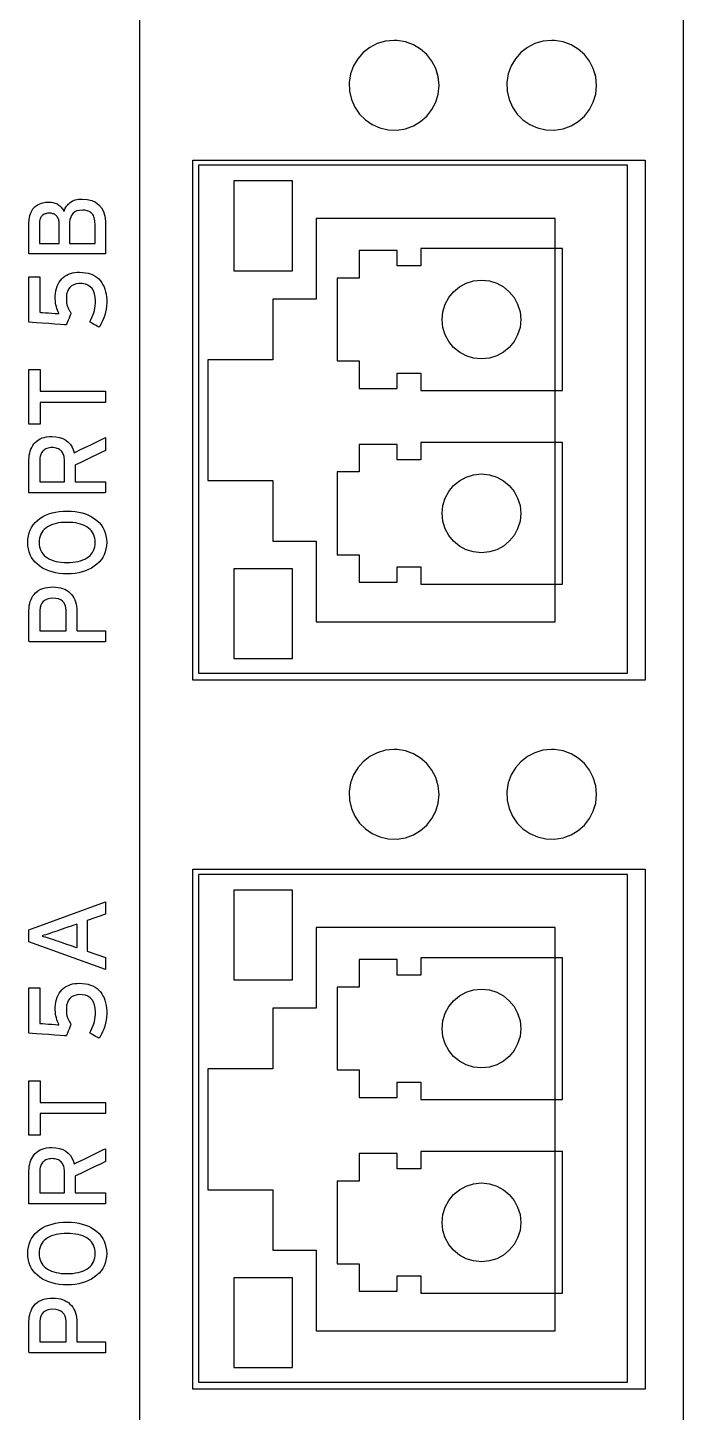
# Model space of a CAD drawing. Extents: x 1 to 47.7, y 0.2 to 35.
# Drawn here: x 33.382 to 34.215, y 15.074 to 16.831 of the extents above; entities that cross this region are included whole.
import ezdxf

# ---------------------------------------------------------------- set-up
doc = ezdxf.new("R2010")
doc.units = 0
doc.header["$MEASUREMENT"] = 0
for name, color, linetype in [('2_1__NONE__X', 7, 'CONTINUOUS'), ('2_2__PORTS_5A___5B_WPTP__2', 7, 'CONTINUOUS'), ('2_3__PORTS_5A___5B_WPTP__2', 7, 'CONTINUOUS'), ('2_4__PORTS_5A___5B_WPTP__1', 7, 'CONTINUOUS'), ('2_5__PORTS_5C___5D__2__10-', 7, 'CONTINUOUS'), ('2_6__PORTS_5C___5D__2__100', 7, 'CONTINUOUS'), ('2_7__PORTS_5C___5D__1__10-', 7, 'CONTINUOUS'), ('7_0_____DWG', 7, 'CONTINUOUS')]:
    doc.layers.add(name, color=color, linetype=linetype)

msp = doc.modelspace()

# ---------------------------------------------------------------- linework, layer by layer
at = {"layer": '2_1__NONE__X'}
for points in [[(33.5246, 15.0507), (33.5246, 15.0894), (33.5246, 15.1318), (33.5246, 15.1778), (33.5246, 15.2273), (33.5246, 15.28), (33.5246, 15.3359), (33.5246, 15.3947), (33.5246, 15.4563), (33.5246, 15.5872), (33.5246, 15.7272), (33.5246, 15.8752), (33.5246, 16.0296), (33.5246, 16.1894), (33.5246, 16.353), (33.5246, 16.6869), (33.5246, 17.0208)], [(34.2146, 17.0208), (34.2146, 16.6869), (34.2146, 16.353), (34.2146, 16.1894), (34.2146, 16.0296), (34.2146, 15.8752), (34.2146, 15.7272), (34.2146, 15.5872), (34.2146, 15.4563), (34.2146, 15.3947), (34.2146, 15.3359), (34.2146, 15.28), (34.2146, 15.2273), (34.2146, 15.1778), (34.2146, 15.1318), (34.2146, 15.0894), (34.2146, 15.0507)]]:
    msp.add_lwpolyline(points, dxfattribs=at)
at = {"layer": '2_2__PORTS_5A___5B_WPTP__2'}
for points in [[(33.5921, 16.6634), (34.1662, 16.6634), (34.1662, 16.0033), (33.5921, 16.0033), (33.5921, 16.6634)], [(33.6441, 16.5229), (33.7184, 16.5229), (33.7184, 16.6369), (33.6441, 16.6369), (33.6441, 16.5229)], [(33.7487, 16.4868), (33.6936, 16.4868), (33.6936, 16.41), (33.6109, 16.41), (33.6109, 16.2565), (33.6936, 16.2565), (33.6936, 16.1797), (33.7487, 16.1797), (33.7487, 16.0774), (34.0518, 16.0774), (34.0518, 16.5892), (33.7487, 16.5892), (33.7487, 16.4868)], [(33.6441, 16.0306), (33.7184, 16.0306), (33.7184, 16.1446), (33.6441, 16.1446), (33.6441, 16.0306)], [(33.5921, 15.7634), (34.1662, 15.7634), (34.1662, 15.1033), (33.5921, 15.1033), (33.5921, 15.7634)], [(33.6441, 15.6229), (33.7184, 15.6229), (33.7184, 15.7368), (33.6441, 15.7368), (33.6441, 15.6229)], [(33.7487, 15.5868), (33.6936, 15.5868), (33.6936, 15.51), (33.6109, 15.51), (33.6109, 15.3565), (33.6936, 15.3565), (33.6936, 15.2797), (33.7487, 15.2797), (33.7487, 15.1774), (34.0518, 15.1774), (34.0518, 15.6892), (33.7487, 15.6892), (33.7487, 15.5868)], [(33.6441, 15.1306), (33.7184, 15.1306), (33.7184, 15.2446), (33.6441, 15.2446), (33.6441, 15.1306)]]:
    msp.add_lwpolyline(points, dxfattribs=at)
for points in [[(33.8475, 15.9153), (33.8364, 15.9143), (33.8261, 15.9112), (33.8167, 15.9063), (33.8084, 15.8998), (33.8014, 15.892), (33.796, 15.8829), (33.7923, 15.8729), (33.7906, 15.8621), (33.7909, 15.8509), (33.7933, 15.8403), (33.7976, 15.8306), (33.8036, 15.8219), (33.811, 15.8145), (33.8197, 15.8085), (33.8294, 15.8042), (33.84, 15.8018), (33.8512, 15.8014), (33.862, 15.8032), (33.8721, 15.8069), (33.8811, 15.8123), (33.889, 15.8193), (33.8954, 15.8275), (33.9003, 15.8369), (33.9034, 15.8473), (33.9045, 15.8583), (33.9034, 15.8693), (33.9003, 15.8797), (33.8954, 15.8891), (33.889, 15.8974), (33.8811, 15.9043), (33.8721, 15.9097), (33.862, 15.9134), (33.8512, 15.9152), (33.8475, 15.9153), (33.8475, 15.9153), (33.8475, 15.9153), (33.8475, 15.9153), (33.8475, 15.9153), (33.8475, 15.9153), (33.8475, 15.9153), (33.8475, 15.9153), (33.8475, 15.9153), (33.8475, 15.9153), (33.8475, 15.9153), (33.8475, 15.9153), (33.8475, 15.9153), (33.8475, 15.9153), (33.8475, 15.9153), (33.8475, 15.9153)], [(34.0474, 15.9153), (34.0364, 15.9143), (34.0261, 15.9112), (34.0167, 15.9063), (34.0084, 15.8998), (34.0015, 15.892), (33.996, 15.8829), (33.9923, 15.8729), (33.9906, 15.8621), (33.9909, 15.8509), (33.9934, 15.8403), (33.9977, 15.8306), (34.0036, 15.8219), (34.011, 15.8145), (34.0197, 15.8085), (34.0294, 15.8042), (34.04, 15.8018), (34.0512, 15.8014), (34.062, 15.8032), (34.0721, 15.8069), (34.0811, 15.8123), (34.089, 15.8193), (34.0954, 15.8275), (34.1003, 15.8369), (34.1034, 15.8473), (34.1044, 15.8583), (34.1034, 15.8693), (34.1003, 15.8797), (34.0954, 15.8891), (34.089, 15.8974), (34.0811, 15.9043), (34.0721, 15.9097), (34.062, 15.9134), (34.0512, 15.9152), (34.0474, 15.9153), (34.0474, 15.9153), (34.0474, 15.9153), (34.0474, 15.9153), (34.0474, 15.9153), (34.0474, 15.9153), (34.0474, 15.9153), (34.0474, 15.9153), (34.0474, 15.9153), (34.0474, 15.9153), (34.0474, 15.9153), (34.0474, 15.9153), (34.0474, 15.9153), (34.0474, 15.9153), (34.0474, 15.9153), (34.0474, 15.9153)]]:
    msp.add_lwpolyline(points, close=True, dxfattribs=at)
at = {"layer": '2_3__PORTS_5A___5B_WPTP__2'}
for points in [[(33.5991, 16.6568), (33.5991, 16.012), (34.1438, 16.012), (34.1438, 16.6568), (33.5991, 16.6568)], [(33.8813, 16.529), (33.8513, 16.529), (33.8513, 16.5485), (33.8033, 16.5485), (33.8033, 16.5135), (33.7752, 16.5135), (33.7752, 16.4085), (33.8033, 16.4085), (33.8033, 16.3735), (33.8513, 16.3735), (33.8513, 16.393), (33.8813, 16.393), (33.8813, 16.3709), (34.0613, 16.3709), (34.0613, 16.551), (33.8813, 16.551), (33.8813, 16.529)], [(33.8813, 16.283), (33.8513, 16.283), (33.8513, 16.3025), (33.8033, 16.3025), (33.8033, 16.2675), (33.7752, 16.2675), (33.7752, 16.1625), (33.8033, 16.1625), (33.8033, 16.1275), (33.8513, 16.1275), (33.8513, 16.147), (33.8813, 16.147), (33.8813, 16.125), (34.0613, 16.125), (34.0613, 16.305), (33.8813, 16.305), (33.8813, 16.283)], [(33.5991, 15.7568), (33.5991, 15.112), (34.1438, 15.112), (34.1438, 15.7568), (33.5991, 15.7568)], [(33.8813, 15.629), (33.8513, 15.629), (33.8513, 15.6485), (33.8033, 15.6485), (33.8033, 15.6135), (33.7752, 15.6135), (33.7752, 15.5085), (33.8033, 15.5085), (33.8033, 15.4735), (33.8513, 15.4735), (33.8513, 15.493), (33.8813, 15.493), (33.8813, 15.471), (34.0613, 15.471), (34.0613, 15.651), (33.8813, 15.651), (33.8813, 15.629)], [(33.8813, 15.383), (33.8513, 15.383), (33.8513, 15.4025), (33.8033, 15.4025), (33.8033, 15.3675), (33.7752, 15.3675), (33.7752, 15.2625), (33.8033, 15.2625), (33.8033, 15.2275), (33.8513, 15.2275), (33.8513, 15.247), (33.8813, 15.247), (33.8813, 15.225), (34.0613, 15.225), (34.0613, 15.405), (33.8813, 15.405), (33.8813, 15.383)]]:
    msp.add_lwpolyline(points, dxfattribs=at)
for points in [[(34.0083, 16.461), (34.0073, 16.4509), (34.0043, 16.4415), (33.9997, 16.433), (33.9936, 16.4256), (33.9862, 16.4195), (33.9777, 16.4149), (33.9684, 16.412), (33.9583, 16.411), (33.9482, 16.412), (33.9388, 16.4149), (33.9303, 16.4195), (33.9229, 16.4256), (33.9168, 16.433), (33.9122, 16.4415), (33.9093, 16.4509), (33.9083, 16.461), (33.9093, 16.471), (33.9122, 16.4804), (33.9168, 16.4889), (33.9229, 16.4963), (33.9303, 16.5024), (33.9388, 16.507), (33.9482, 16.51), (33.9583, 16.511), (33.9684, 16.51), (33.9777, 16.507), (33.9862, 16.5024), (33.9936, 16.4963), (33.9997, 16.4889), (34.0043, 16.4804), (34.0073, 16.471)], [(34.0083, 16.215), (34.0073, 16.2049), (34.0043, 16.1955), (33.9997, 16.187), (33.9936, 16.1796), (33.9862, 16.1735), (33.9777, 16.1689), (33.9684, 16.166), (33.9583, 16.165), (33.9482, 16.166), (33.9388, 16.1689), (33.9303, 16.1735), (33.9229, 16.1796), (33.9168, 16.187), (33.9122, 16.1955), (33.9093, 16.2049), (33.9083, 16.215), (33.9093, 16.225), (33.9122, 16.2344), (33.9168, 16.2429), (33.9229, 16.2503), (33.9303, 16.2564), (33.9388, 16.261), (33.9482, 16.2639), (33.9583, 16.265), (33.9684, 16.2639), (33.9777, 16.261), (33.9862, 16.2564), (33.9936, 16.2503), (33.9997, 16.2429), (34.0043, 16.2344), (34.0073, 16.225)], [(33.8475, 15.9153), (33.8364, 15.9142), (33.8261, 15.9112), (33.8167, 15.9063), (33.8084, 15.8998), (33.8014, 15.892), (33.796, 15.8829), (33.7923, 15.8729), (33.7906, 15.862), (33.7909, 15.8509), (33.7933, 15.8403), (33.7976, 15.8305), (33.8036, 15.8219), (33.811, 15.8144), (33.8197, 15.8085), (33.8294, 15.8042), (33.84, 15.8018), (33.8512, 15.8014), (33.862, 15.8032), (33.8721, 15.8069), (33.8811, 15.8123), (33.889, 15.8192), (33.8955, 15.8275), (33.9003, 15.8369), (33.9034, 15.8472), (33.9045, 15.8583), (33.9034, 15.8693), (33.9003, 15.8797), (33.8955, 15.8891), (33.889, 15.8973), (33.8811, 15.9043), (33.8721, 15.9097), (33.862, 15.9134), (33.8512, 15.9152), (33.8475, 15.9153), (33.8475, 15.9153), (33.8475, 15.9153), (33.8475, 15.9153), (33.8475, 15.9153), (33.8475, 15.9153), (33.8475, 15.9153), (33.8475, 15.9153), (33.8475, 15.9153), (33.8475, 15.9153), (33.8475, 15.9153), (33.8475, 15.9153), (33.8475, 15.9153), (33.8475, 15.9153), (33.8475, 15.9153), (33.8475, 15.9153)], [(34.0475, 15.9153), (34.0364, 15.9142), (34.0261, 15.9112), (34.0167, 15.9063), (34.0084, 15.8998), (34.0015, 15.892), (33.996, 15.8829), (33.9923, 15.8729), (33.9906, 15.862), (33.9909, 15.8509), (33.9934, 15.8403), (33.9977, 15.8305), (34.0036, 15.8219), (34.011, 15.8144), (34.0197, 15.8085), (34.0294, 15.8042), (34.04, 15.8018), (34.0512, 15.8014), (34.062, 15.8032), (34.0721, 15.8069), (34.0811, 15.8123), (34.089, 15.8192), (34.0954, 15.8275), (34.1003, 15.8369), (34.1034, 15.8472), (34.1044, 15.8583), (34.1034, 15.8693), (34.1003, 15.8797), (34.0954, 15.8891), (34.089, 15.8973), (34.0811, 15.9043), (34.0721, 15.9097), (34.062, 15.9134), (34.0512, 15.9152), (34.0475, 15.9153), (34.0475, 15.9153), (34.0475, 15.9153), (34.0475, 15.9153), (34.0475, 15.9153), (34.0475, 15.9153), (34.0475, 15.9153), (34.0475, 15.9153), (34.0475, 15.9153), (34.0475, 15.9153), (34.0475, 15.9153), (34.0475, 15.9153), (34.0475, 15.9153), (34.0475, 15.9153), (34.0475, 15.9153), (34.0475, 15.9153)], [(34.0083, 15.561), (34.0073, 15.5509), (34.0043, 15.5415), (33.9997, 15.533), (33.9936, 15.5256), (33.9862, 15.5195), (33.9777, 15.5149), (33.9684, 15.512), (33.9583, 15.511), (33.9482, 15.512), (33.9388, 15.5149), (33.9303, 15.5195), (33.9229, 15.5256), (33.9168, 15.533), (33.9122, 15.5415), (33.9093, 15.5509), (33.9083, 15.561), (33.9093, 15.571), (33.9122, 15.5804), (33.9168, 15.5889), (33.9229, 15.5963), (33.9303, 15.6024), (33.9388, 15.6071), (33.9482, 15.61), (33.9583, 15.611), (33.9684, 15.61), (33.9777, 15.6071), (33.9862, 15.6024), (33.9936, 15.5963), (33.9997, 15.5889), (34.0043, 15.5804), (34.0073, 15.571)], [(34.0083, 15.315), (34.0073, 15.3049), (34.0043, 15.2955), (33.9997, 15.287), (33.9936, 15.2796), (33.9862, 15.2735), (33.9777, 15.2689), (33.9684, 15.266), (33.9583, 15.265), (33.9482, 15.266), (33.9388, 15.2689), (33.9303, 15.2735), (33.9229, 15.2796), (33.9168, 15.287), (33.9122, 15.2955), (33.9093, 15.3049), (33.9083, 15.315), (33.9093, 15.3251), (33.9122, 15.3344), (33.9168, 15.3429), (33.9229, 15.3503), (33.9303, 15.3564), (33.9388, 15.3611), (33.9482, 15.364), (33.9583, 15.365), (33.9684, 15.364), (33.9777, 15.3611), (33.9862, 15.3564), (33.9936, 15.3503), (33.9997, 15.3429), (34.0043, 15.3344), (34.0073, 15.3251)]]:
    msp.add_lwpolyline(points, close=True, dxfattribs=at)
at = {"layer": '2_4__PORTS_5A___5B_WPTP__1'}
for points in [[(33.5921, 16.6634), (34.1662, 16.6634), (34.1662, 16.0033), (33.5921, 16.0033), (33.5921, 16.6634)], [(33.6441, 16.5229), (33.7184, 16.5229), (33.7184, 16.6369), (33.6441, 16.6369), (33.6441, 16.5229)], [(33.7487, 16.4868), (33.6936, 16.4868), (33.6936, 16.41), (33.6109, 16.41), (33.6109, 16.2565), (33.6936, 16.2565), (33.6936, 16.1797), (33.7487, 16.1797), (33.7487, 16.0774), (34.0518, 16.0774), (34.0518, 16.5892), (33.7487, 16.5892), (33.7487, 16.4868)], [(33.6441, 16.0306), (33.7184, 16.0306), (33.7184, 16.1446), (33.6441, 16.1446), (33.6441, 16.0306)], [(33.5991, 15.7568), (33.5991, 15.112), (34.1438, 15.112), (34.1438, 15.7568), (33.5991, 15.7568)], [(33.8813, 15.629), (33.8513, 15.629), (33.8513, 15.6485), (33.8033, 15.6485), (33.8033, 15.6135), (33.7752, 15.6135), (33.7752, 15.5085), (33.8033, 15.5085), (33.8033, 15.4735), (33.8513, 15.4735), (33.8513, 15.493), (33.8813, 15.493), (33.8813, 15.471), (34.0613, 15.471), (34.0613, 15.651), (33.8813, 15.651), (33.8813, 15.629)], [(33.8813, 15.383), (33.8513, 15.383), (33.8513, 15.4025), (33.8033, 15.4025), (33.8033, 15.3675), (33.7752, 15.3675), (33.7752, 15.2625), (33.8033, 15.2625), (33.8033, 15.2275), (33.8513, 15.2275), (33.8513, 15.247), (33.8813, 15.247), (33.8813, 15.225), (34.0613, 15.225), (34.0613, 15.405), (33.8813, 15.405), (33.8813, 15.383)]]:
    msp.add_lwpolyline(points, dxfattribs=at)
for points in [[(33.8475, 15.9153), (33.8364, 15.9143), (33.8261, 15.9112), (33.8167, 15.9063), (33.8084, 15.8998), (33.8014, 15.892), (33.796, 15.8829), (33.7923, 15.8729), (33.7906, 15.8621), (33.7909, 15.8509), (33.7933, 15.8403), (33.7976, 15.8306), (33.8036, 15.8219), (33.811, 15.8145), (33.8197, 15.8085), (33.8294, 15.8042), (33.84, 15.8018), (33.8512, 15.8014), (33.862, 15.8032), (33.8721, 15.8069), (33.8811, 15.8123), (33.889, 15.8193), (33.8954, 15.8275), (33.9003, 15.8369), (33.9034, 15.8473), (33.9045, 15.8583), (33.9034, 15.8693), (33.9003, 15.8797), (33.8954, 15.8891), (33.889, 15.8974), (33.8811, 15.9043), (33.8721, 15.9097), (33.862, 15.9134), (33.8512, 15.9152), (33.8475, 15.9153), (33.8475, 15.9153), (33.8475, 15.9153), (33.8475, 15.9153), (33.8475, 15.9153), (33.8475, 15.9153), (33.8475, 15.9153), (33.8475, 15.9153), (33.8475, 15.9153), (33.8475, 15.9153), (33.8475, 15.9153), (33.8475, 15.9153), (33.8475, 15.9153), (33.8475, 15.9153), (33.8475, 15.9153), (33.8475, 15.9153)], [(34.0474, 15.9153), (34.0364, 15.9143), (34.0261, 15.9112), (34.0167, 15.9063), (34.0084, 15.8998), (34.0015, 15.892), (33.996, 15.8829), (33.9923, 15.8729), (33.9906, 15.8621), (33.9909, 15.8509), (33.9934, 15.8403), (33.9977, 15.8306), (34.0036, 15.8219), (34.011, 15.8145), (34.0197, 15.8085), (34.0294, 15.8042), (34.04, 15.8018), (34.0512, 15.8014), (34.062, 15.8032), (34.0721, 15.8069), (34.0811, 15.8123), (34.089, 15.8193), (34.0954, 15.8275), (34.1003, 15.8369), (34.1034, 15.8473), (34.1044, 15.8583), (34.1034, 15.8693), (34.1003, 15.8797), (34.0954, 15.8891), (34.089, 15.8974), (34.0811, 15.9043), (34.0721, 15.9097), (34.062, 15.9134), (34.0512, 15.9152), (34.0474, 15.9153), (34.0474, 15.9153), (34.0474, 15.9153), (34.0474, 15.9153), (34.0474, 15.9153), (34.0474, 15.9153), (34.0474, 15.9153), (34.0474, 15.9153), (34.0474, 15.9153), (34.0474, 15.9153), (34.0474, 15.9153), (34.0474, 15.9153), (34.0474, 15.9153), (34.0474, 15.9153), (34.0474, 15.9153), (34.0474, 15.9153)], [(34.0083, 15.561), (34.0073, 15.5509), (34.0043, 15.5415), (33.9997, 15.533), (33.9936, 15.5256), (33.9862, 15.5195), (33.9777, 15.5149), (33.9684, 15.512), (33.9583, 15.511), (33.9482, 15.512), (33.9388, 15.5149), (33.9303, 15.5195), (33.9229, 15.5256), (33.9168, 15.533), (33.9122, 15.5415), (33.9093, 15.5509), (33.9083, 15.561), (33.9093, 15.571), (33.9122, 15.5804), (33.9168, 15.5889), (33.9229, 15.5963), (33.9303, 15.6024), (33.9388, 15.6071), (33.9482, 15.61), (33.9583, 15.611), (33.9684, 15.61), (33.9777, 15.6071), (33.9862, 15.6024), (33.9936, 15.5963), (33.9997, 15.5889), (34.0043, 15.5804), (34.0073, 15.571)], [(34.0083, 15.315), (34.0073, 15.3049), (34.0043, 15.2955), (33.9997, 15.287), (33.9936, 15.2796), (33.9862, 15.2735), (33.9777, 15.2689), (33.9684, 15.266), (33.9583, 15.265), (33.9482, 15.266), (33.9388, 15.2689), (33.9303, 15.2735), (33.9229, 15.2796), (33.9168, 15.287), (33.9122, 15.2955), (33.9093, 15.3049), (33.9083, 15.315), (33.9093, 15.3251), (33.9122, 15.3344), (33.9168, 15.3429), (33.9229, 15.3503), (33.9303, 15.3564), (33.9388, 15.3611), (33.9482, 15.364), (33.9583, 15.365), (33.9684, 15.364), (33.9777, 15.3611), (33.9862, 15.3564), (33.9936, 15.3503), (33.9997, 15.3429), (34.0043, 15.3344), (34.0073, 15.3251)]]:
    msp.add_lwpolyline(points, close=True, dxfattribs=at)
at = {"layer": '2_5__PORTS_5C___5D__2__10-'}
for points in [[(33.8475, 16.8153), (33.8364, 16.8143), (33.8261, 16.8112), (33.8167, 16.8063), (33.8084, 16.7999), (33.8014, 16.792), (33.796, 16.7829), (33.7923, 16.7729), (33.7906, 16.7621), (33.7909, 16.7509), (33.7933, 16.7403), (33.7976, 16.7306), (33.8036, 16.7219), (33.811, 16.7145), (33.8197, 16.7085), (33.8294, 16.7042), (33.84, 16.7018), (33.8512, 16.7014), (33.862, 16.7032), (33.8721, 16.7069), (33.8811, 16.7123), (33.889, 16.7193), (33.8955, 16.7276), (33.9003, 16.737), (33.9034, 16.7473), (33.9045, 16.7583), (33.9034, 16.7694), (33.9003, 16.7797), (33.8955, 16.7891), (33.889, 16.7974), (33.8811, 16.8043), (33.8721, 16.8098), (33.862, 16.8135), (33.8512, 16.8152), (33.8475, 16.8153), (33.8475, 16.8153), (33.8475, 16.8153), (33.8475, 16.8153), (33.8475, 16.8153), (33.8475, 16.8153), (33.8475, 16.8153), (33.8475, 16.8153), (33.8475, 16.8153), (33.8475, 16.8153), (33.8475, 16.8153), (33.8475, 16.8153), (33.8475, 16.8153), (33.8475, 16.8153), (33.8475, 16.8153), (33.8475, 16.8153)], [(34.0475, 16.8153), (34.0364, 16.8143), (34.0261, 16.8112), (34.0167, 16.8063), (34.0084, 16.7999), (34.0015, 16.792), (33.996, 16.7829), (33.9923, 16.7729), (33.9906, 16.7621), (33.9909, 16.7509), (33.9934, 16.7403), (33.9977, 16.7306), (34.0036, 16.7219), (34.011, 16.7145), (34.0197, 16.7085), (34.0294, 16.7042), (34.04, 16.7018), (34.0512, 16.7014), (34.062, 16.7032), (34.0721, 16.7069), (34.0811, 16.7123), (34.089, 16.7193), (34.0954, 16.7276), (34.1003, 16.737), (34.1034, 16.7473), (34.1044, 16.7583), (34.1034, 16.7694), (34.1003, 16.7797), (34.0954, 16.7891), (34.089, 16.7974), (34.0811, 16.8043), (34.0721, 16.8098), (34.062, 16.8135), (34.0512, 16.8152), (34.0475, 16.8153), (34.0475, 16.8153), (34.0475, 16.8153), (34.0475, 16.8153), (34.0475, 16.8153), (34.0475, 16.8153), (34.0475, 16.8153), (34.0475, 16.8153), (34.0475, 16.8153), (34.0475, 16.8153), (34.0475, 16.8153), (34.0475, 16.8153), (34.0475, 16.8153), (34.0475, 16.8153), (34.0475, 16.8153), (34.0475, 16.8153)]]:
    msp.add_lwpolyline(points, close=True, dxfattribs=at)
at = {"layer": '2_6__PORTS_5C___5D__2__100'}
for points in [[(33.8475, 16.8153), (33.8364, 16.8142), (33.8261, 16.8112), (33.8167, 16.8063), (33.8084, 16.7998), (33.8014, 16.792), (33.796, 16.7829), (33.7923, 16.7729), (33.7906, 16.762), (33.7909, 16.7509), (33.7933, 16.7403), (33.7976, 16.7306), (33.8036, 16.7219), (33.811, 16.7145), (33.8197, 16.7085), (33.8294, 16.7042), (33.84, 16.7018), (33.8512, 16.7014), (33.862, 16.7032), (33.8721, 16.7069), (33.8811, 16.7123), (33.889, 16.7193), (33.8955, 16.7275), (33.9003, 16.7369), (33.9034, 16.7473), (33.9045, 16.7583), (33.9034, 16.7693), (33.9003, 16.7797), (33.8955, 16.7891), (33.889, 16.7974), (33.8811, 16.8043), (33.8721, 16.8097), (33.862, 16.8134), (33.8512, 16.8152), (33.8475, 16.8153), (33.8475, 16.8153), (33.8475, 16.8153), (33.8475, 16.8153), (33.8475, 16.8153), (33.8475, 16.8153), (33.8475, 16.8153), (33.8475, 16.8153), (33.8475, 16.8153), (33.8475, 16.8153), (33.8475, 16.8153), (33.8475, 16.8153), (33.8475, 16.8153), (33.8475, 16.8153), (33.8475, 16.8153), (33.8475, 16.8153)], [(34.0475, 16.8153), (34.0364, 16.8142), (34.0261, 16.8112), (34.0167, 16.8063), (34.0084, 16.7998), (34.0015, 16.792), (33.996, 16.7829), (33.9923, 16.7729), (33.9906, 16.762), (33.9909, 16.7509), (33.9934, 16.7403), (33.9977, 16.7306), (34.0036, 16.7219), (34.011, 16.7145), (34.0197, 16.7085), (34.0294, 16.7042), (34.04, 16.7018), (34.0512, 16.7014), (34.062, 16.7032), (34.0721, 16.7069), (34.0811, 16.7123), (34.089, 16.7193), (34.0954, 16.7275), (34.1003, 16.7369), (34.1034, 16.7473), (34.1044, 16.7583), (34.1034, 16.7693), (34.1003, 16.7797), (34.0954, 16.7891), (34.089, 16.7974), (34.0811, 16.8043), (34.0721, 16.8097), (34.062, 16.8134), (34.0512, 16.8152), (34.0475, 16.8153), (34.0475, 16.8153), (34.0475, 16.8153), (34.0475, 16.8153), (34.0475, 16.8153), (34.0475, 16.8153), (34.0475, 16.8153), (34.0475, 16.8153), (34.0475, 16.8153), (34.0475, 16.8153), (34.0475, 16.8153), (34.0475, 16.8153), (34.0475, 16.8153), (34.0475, 16.8153), (34.0475, 16.8153), (34.0475, 16.8153)]]:
    msp.add_lwpolyline(points, close=True, dxfattribs=at)
at = {"layer": '2_7__PORTS_5C___5D__1__10-'}
for points in [[(33.8475, 16.8153), (33.8364, 16.8142), (33.8261, 16.8112), (33.8167, 16.8063), (33.8084, 16.7998), (33.8014, 16.792), (33.796, 16.7829), (33.7923, 16.7729), (33.7906, 16.762), (33.7909, 16.7509), (33.7933, 16.7403), (33.7976, 16.7306), (33.8036, 16.7219), (33.811, 16.7145), (33.8197, 16.7085), (33.8294, 16.7042), (33.84, 16.7018), (33.8512, 16.7014), (33.862, 16.7032), (33.8721, 16.7069), (33.8811, 16.7123), (33.889, 16.7193), (33.8955, 16.7275), (33.9003, 16.7369), (33.9034, 16.7473), (33.9045, 16.7583), (33.9034, 16.7693), (33.9003, 16.7797), (33.8955, 16.7891), (33.889, 16.7974), (33.8811, 16.8043), (33.8721, 16.8097), (33.862, 16.8134), (33.8512, 16.8152), (33.8475, 16.8153), (33.8475, 16.8153), (33.8475, 16.8153), (33.8475, 16.8153), (33.8475, 16.8153), (33.8475, 16.8153), (33.8475, 16.8153), (33.8475, 16.8153), (33.8475, 16.8153), (33.8475, 16.8153), (33.8475, 16.8153), (33.8475, 16.8153), (33.8475, 16.8153), (33.8475, 16.8153), (33.8475, 16.8153), (33.8475, 16.8153)], [(34.0475, 16.8153), (34.0364, 16.8142), (34.0261, 16.8112), (34.0167, 16.8063), (34.0084, 16.7998), (34.0015, 16.792), (33.996, 16.7829), (33.9923, 16.7729), (33.9906, 16.762), (33.9909, 16.7509), (33.9934, 16.7403), (33.9977, 16.7306), (34.0036, 16.7219), (34.011, 16.7145), (34.0197, 16.7085), (34.0294, 16.7042), (34.04, 16.7018), (34.0512, 16.7014), (34.062, 16.7032), (34.0721, 16.7069), (34.0811, 16.7123), (34.089, 16.7193), (34.0954, 16.7275), (34.1003, 16.7369), (34.1034, 16.7473), (34.1044, 16.7583), (34.1034, 16.7693), (34.1003, 16.7797), (34.0954, 16.7891), (34.089, 16.7974), (34.0811, 16.8043), (34.0721, 16.8097), (34.062, 16.8134), (34.0512, 16.8152), (34.0475, 16.8153), (34.0475, 16.8153), (34.0475, 16.8153), (34.0475, 16.8153), (34.0475, 16.8153), (34.0475, 16.8153), (34.0475, 16.8153), (34.0475, 16.8153), (34.0475, 16.8153), (34.0475, 16.8153), (34.0475, 16.8153), (34.0475, 16.8153), (34.0475, 16.8153), (34.0475, 16.8153), (34.0475, 16.8153), (34.0475, 16.8153)]]:
    msp.add_lwpolyline(points, close=True, dxfattribs=at)
at = {"layer": '7_0_____DWG'}
for points in [[(33.4513, 16.614), (33.4578, 16.6135), (33.4636, 16.6121), (33.4685, 16.6099), (33.4726, 16.6068), (33.4759, 16.6028), (33.4784, 16.598), (33.4801, 16.5923), (33.4809, 16.5858), (33.4811, 16.5815), (33.4811, 16.579), (33.4811, 16.5744), (33.4811, 16.5685), (33.4811, 16.562), (33.4811, 16.5557), (33.4811, 16.5501), (33.4811, 16.5461), (33.4811, 16.5444), (33.4781, 16.5444), (33.4689, 16.5444), (33.4553, 16.5444), (33.4391, 16.5444), (33.4221, 16.5444), (33.4063, 16.5444), (33.3935, 16.5444), (33.3856, 16.5444), (33.3839, 16.5446), (33.3839, 16.5469), (33.3839, 16.5515), (33.3839, 16.5575), (33.3839, 16.5641), (33.3839, 16.5708), (33.3839, 16.5766), (33.3839, 16.581), (33.3839, 16.583), (33.3841, 16.5877), (33.385, 16.593), (33.3866, 16.5975), (33.3889, 16.6014), (33.3918, 16.6045), (33.3955, 16.607), (33.3998, 16.6087), (33.4048, 16.6098), (33.4095, 16.6101), (33.4112, 16.6101), (33.4127, 16.6099), (33.4142, 16.6096), (33.4157, 16.6093), (33.4171, 16.6089), (33.4184, 16.6084), (33.4196, 16.6077), (33.4208, 16.607), (33.4219, 16.6063), (33.423, 16.6054), (33.424, 16.6045), (33.4249, 16.6036), (33.4258, 16.6026), (33.4266, 16.6015), (33.4273, 16.6004), (33.428, 16.5992), (33.4286, 16.5983), (33.429, 16.5997), (33.4295, 16.601), (33.4301, 16.6023), (33.4309, 16.6036), (33.4317, 16.6049), (33.4327, 16.6061), (33.4338, 16.6073), (33.435, 16.6085), (33.4363, 16.6096), (33.4377, 16.6106), (33.4393, 16.6115), (33.4409, 16.6122), (33.4427, 16.6129), (33.4447, 16.6133), (33.4467, 16.6137), (33.4489, 16.6139)], [(33.4099, 16.596), (33.4087, 16.596), (33.4074, 16.5959), (33.4063, 16.5957), (33.4052, 16.5954), (33.4041, 16.5951), (33.4031, 16.5946), (33.4021, 16.5941), (33.4012, 16.5935), (33.4004, 16.5928), (33.3997, 16.592), (33.399, 16.591), (33.3985, 16.5899), (33.398, 16.5887), (33.3977, 16.5874), (33.3974, 16.5861), (33.3973, 16.5846), (33.3972, 16.583), (33.3972, 16.582), (33.3972, 16.5794), (33.3972, 16.5757), (33.3972, 16.5714), (33.3972, 16.567), (33.3972, 16.563), (33.3972, 16.5598), (33.3972, 16.558), (33.3974, 16.5577), (33.3993, 16.5577), (33.4024, 16.5577), (33.4065, 16.5577), (33.4109, 16.5577), (33.4151, 16.5577), (33.4188, 16.5577), (33.4214, 16.5577), (33.4223, 16.5577), (33.4223, 16.5587), (33.4223, 16.5612), (33.4223, 16.5649), (33.4223, 16.5692), (33.4223, 16.5736), (33.4223, 16.5777), (33.4223, 16.5809), (33.4223, 16.5827), (33.4223, 16.5834), (33.4223, 16.5842), (33.4222, 16.585), (33.4221, 16.5857), (33.422, 16.5865), (33.4219, 16.5871), (33.4217, 16.5878), (33.4214, 16.5884), (33.4212, 16.589), (33.4209, 16.5896), (33.4206, 16.5901), (33.4203, 16.5906), (33.42, 16.5911), (33.4197, 16.5916), (33.4194, 16.592), (33.419, 16.5925), (33.4186, 16.5929), (33.418, 16.5934), (33.4171, 16.594), (33.4162, 16.5946), (33.4153, 16.595), (33.4143, 16.5954), (33.4133, 16.5957), (33.4122, 16.5959), (33.4111, 16.596)], [(33.4517, 16.5999), (33.4481, 16.5996), (33.4449, 16.5988), (33.4422, 16.5976), (33.44, 16.5959), (33.4382, 16.5938), (33.4369, 16.5911), (33.436, 16.5881), (33.4355, 16.5845), (33.4355, 16.5828), (33.4355, 16.5806), (33.4355, 16.5771), (33.4355, 16.5727), (33.4355, 16.5682), (33.4355, 16.5639), (33.4355, 16.5604), (33.4355, 16.5582), (33.4356, 16.5577), (33.4377, 16.5577), (33.4417, 16.5577), (33.4469, 16.5577), (33.4526, 16.5577), (33.4582, 16.5577), (33.4631, 16.5577), (33.4665, 16.5577), (33.4678, 16.5577), (33.4678, 16.5587), (33.4678, 16.5613), (33.4678, 16.5651), (33.4678, 16.5695), (33.4678, 16.574), (33.4678, 16.578), (33.4678, 16.5811), (33.4678, 16.5827), (33.4677, 16.5843), (33.4676, 16.5864), (33.4673, 16.5883), (33.4669, 16.59), (33.4664, 16.5916), (33.4657, 16.5931), (33.4649, 16.5944), (33.4639, 16.5955), (33.4629, 16.5965), (33.4618, 16.5973), (33.4606, 16.598), (33.4593, 16.5985), (33.4579, 16.599), (33.4565, 16.5994), (33.455, 16.5997), (33.4534, 16.5998)], [(33.4481, 16.5211), (33.452, 16.5209), (33.4556, 16.5205), (33.459, 16.5198), (33.4622, 16.5189), (33.4652, 16.5177), (33.4679, 16.5162), (33.4704, 16.5145), (33.4726, 16.5125), (33.4746, 16.5102), (33.4764, 16.5078), (33.4779, 16.5052), (33.4792, 16.5024), (33.4803, 16.4995), (33.4812, 16.4964), (33.4819, 16.4931), (33.4824, 16.4897), (33.4826, 16.486), (33.4826, 16.4822), (33.4824, 16.4782), (33.4819, 16.4743), (33.4811, 16.4704), (33.4802, 16.4667), (33.4789, 16.463), (33.4774, 16.4593), (33.4757, 16.4558), (33.4737, 16.4523), (33.4728, 16.4513), (33.4719, 16.4518), (33.4704, 16.4527), (33.4685, 16.4537), (33.4664, 16.4549), (33.4644, 16.456), (33.4627, 16.457), (33.4615, 16.4577), (33.461, 16.458), (33.4624, 16.4606), (33.4638, 16.4635), (33.4651, 16.4665), (33.4661, 16.4695), (33.467, 16.4725), (33.4676, 16.4755), (33.4681, 16.4786), (33.4684, 16.4816), (33.4685, 16.4849), (33.4681, 16.4896), (33.4673, 16.4938), (33.4659, 16.4973), (33.464, 16.5003), (33.4617, 16.5027), (33.4588, 16.5046), (33.4555, 16.5059), (33.4516, 16.5066), (33.4474, 16.5067), (33.4439, 16.5062), (33.4407, 16.5052), (33.438, 16.5038), (33.4358, 16.5019), (33.434, 16.4995), (33.4327, 16.4966), (33.4318, 16.4933), (33.4314, 16.4895), (33.4314, 16.4869), (33.4314, 16.4856), (33.4315, 16.4843), (33.4316, 16.4831), (33.4318, 16.4819), (33.4319, 16.4808), (33.4322, 16.4797), (33.4325, 16.4786), (33.4328, 16.4776), (33.4332, 16.4766), (33.4336, 16.4756), (33.434, 16.4747), (33.4345, 16.4738), (33.4351, 16.4728), (33.4356, 16.472), (33.4362, 16.4711), (33.4368, 16.4702), (33.4375, 16.4694), (33.4373, 16.4689), (33.4367, 16.4674), (33.4358, 16.4653), (33.4348, 16.4629), (33.4338, 16.4603), (33.4328, 16.4579), (33.432, 16.456), (33.4315, 16.4547), (33.4313, 16.4544), (33.4289, 16.4545), (33.4238, 16.4549), (33.4169, 16.4553), (33.409, 16.4559), (33.4009, 16.4564), (33.3936, 16.4569), (33.3878, 16.4573), (33.3844, 16.4575), (33.3839, 16.458), (33.3839, 16.4618), (33.3839, 16.4685), (33.3839, 16.4773), (33.3839, 16.4871), (33.3839, 16.4967), (33.3839, 16.5053), (33.3839, 16.5118), (33.3839, 16.5152), (33.3841, 16.5154), (33.3852, 16.5154), (33.3869, 16.5154), (33.3891, 16.5154), (33.3915, 16.5154), (33.3937, 16.5154), (33.3957, 16.5154), (33.3971, 16.5154), (33.3977, 16.5154), (33.3977, 16.5141), (33.3977, 16.5101), (33.3977, 16.504), (33.3977, 16.4967), (33.3977, 16.489), (33.3977, 16.4817), (33.3977, 16.4756), (33.3977, 16.4715), (33.3977, 16.4702), (33.3988, 16.4701), (33.4013, 16.4699), (33.4048, 16.4697), (33.4089, 16.4694), (33.4131, 16.469), (33.417, 16.4688), (33.4201, 16.4685), (33.422, 16.4684), (33.422, 16.4689), (33.421, 16.4708), (33.4201, 16.4728), (33.4194, 16.4749), (33.4187, 16.4772), (33.4182, 16.4795), (33.4178, 16.482), (33.4176, 16.4847), (33.4174, 16.4874), (33.4174, 16.4907), (33.4177, 16.4942), (33.4182, 16.4975), (33.4189, 16.5005), (33.4198, 16.5034), (33.4209, 16.506), (33.4222, 16.5084), (33.4238, 16.5106), (33.4256, 16.5126), (33.4275, 16.5144), (33.4296, 16.516), (33.4319, 16.5173), (33.4342, 16.5185), (33.4367, 16.5194), (33.4394, 16.5201), (33.4421, 16.5207), (33.445, 16.521)], [(33.4129, 16.3127), (33.4181, 16.3123), (33.4228, 16.3114), (33.4269, 16.31), (33.4306, 16.308), (33.4338, 16.3055), (33.4365, 16.3025), (33.4388, 16.2989), (33.4405, 16.2948), (33.4415, 16.292), (33.444, 16.2932), (33.4486, 16.2955), (33.4547, 16.2984), (33.4615, 16.3017), (33.4683, 16.305), (33.4743, 16.3079), (33.4787, 16.31), (33.4809, 16.3111), (33.4811, 16.3108), (33.4811, 16.3095), (33.4811, 16.3073), (33.4811, 16.3047), (33.4811, 16.3019), (33.4811, 16.2992), (33.4811, 16.2969), (33.4811, 16.2954), (33.4811, 16.2949), (33.4794, 16.2941), (33.4754, 16.2921), (33.4698, 16.2894), (33.4634, 16.2863), (33.4567, 16.2831), (33.4507, 16.2801), (33.4459, 16.2778), (33.4431, 16.2765), (33.4426, 16.2761), (33.4426, 16.2746), (33.4426, 16.2721), (33.4426, 16.2687), (33.4426, 16.2651), (33.4426, 16.2615), (33.4426, 16.2584), (33.4426, 16.2561), (33.4426, 16.255), (33.4436, 16.255), (33.447, 16.255), (33.4522, 16.255), (33.4585, 16.255), (33.4652, 16.255), (33.4715, 16.255), (33.4767, 16.255), (33.4801, 16.255), (33.4811, 16.2549), (33.4811, 16.2543), (33.4811, 16.2528), (33.4811, 16.2507), (33.4811, 16.2484), (33.4811, 16.246), (33.4811, 16.2439), (33.4811, 16.2422), (33.4811, 16.2413), (33.48, 16.2411), (33.4728, 16.2411), (33.4607, 16.2411), (33.4454, 16.2411), (33.4286, 16.2411), (33.4123, 16.2411), (33.3982, 16.2411), (33.3881, 16.2411), (33.3839, 16.2411), (33.3839, 16.2424), (33.3839, 16.2463), (33.3839, 16.252), (33.3839, 16.2589), (33.3839, 16.266), (33.3839, 16.2727), (33.3839, 16.2781), (33.3839, 16.2816), (33.3839, 16.2832), (33.384, 16.2861), (33.3844, 16.2889), (33.3849, 16.2915), (33.3856, 16.2941), (33.3865, 16.2965), (33.3875, 16.2988), (33.3888, 16.301), (33.3902, 16.3031), (33.3919, 16.3051), (33.3938, 16.3068), (33.3959, 16.3083), (33.3982, 16.3096), (33.4007, 16.3107), (33.4034, 16.3115), (33.4064, 16.3122), (33.4096, 16.3125)], [(33.4134, 16.2984), (33.4116, 16.2984), (33.4099, 16.2982), (33.4083, 16.2978), (33.4068, 16.2974), (33.4055, 16.2969), (33.4042, 16.2962), (33.4031, 16.2954), (33.4021, 16.2945), (33.4011, 16.2935), (33.4003, 16.2924), (33.3995, 16.2912), (33.3989, 16.2899), (33.3984, 16.2886), (33.3981, 16.2871), (33.3978, 16.2855), (33.3976, 16.2839), (33.3976, 16.2824), (33.3976, 16.281), (33.3976, 16.278), (33.3976, 16.2738), (33.3976, 16.269), (33.3976, 16.2642), (33.3976, 16.2599), (33.3976, 16.2567), (33.3976, 16.2551), (33.3982, 16.255), (33.4009, 16.255), (33.4052, 16.255), (33.4105, 16.255), (33.416, 16.255), (33.4213, 16.255), (33.4256, 16.255), (33.4283, 16.255), (33.4289, 16.2551), (33.4289, 16.2567), (33.4289, 16.2599), (33.4289, 16.2642), (33.4289, 16.269), (33.4289, 16.2738), (33.4289, 16.278), (33.4289, 16.281), (33.4289, 16.2824), (33.4289, 16.2839), (33.4287, 16.2855), (33.4285, 16.287), (33.4281, 16.2885), (33.4276, 16.2898), (33.427, 16.2911), (33.4264, 16.2923), (33.4256, 16.2934), (33.4247, 16.2944), (33.4236, 16.2953), (33.4225, 16.2961), (33.4213, 16.2968), (33.4199, 16.2974), (33.4185, 16.2978), (33.4169, 16.2981), (33.4152, 16.2984)], [(33.4324, 16.2179), (33.4376, 16.2178), (33.4425, 16.2173), (33.4472, 16.2166), (33.4516, 16.2155), (33.4558, 16.2142), (33.4597, 16.2126), (33.4634, 16.2107), (33.4668, 16.2085), (33.47, 16.206), (33.4729, 16.2033), (33.4754, 16.2003), (33.4776, 16.1971), (33.4793, 16.1937), (33.4807, 16.1901), (33.4817, 16.1863), (33.4824, 16.1823), (33.4826, 16.178), (33.4824, 16.1738), (33.4817, 16.1698), (33.4807, 16.166), (33.4793, 16.1624), (33.4776, 16.1591), (33.4754, 16.1559), (33.4729, 16.153), (33.47, 16.1504), (33.4668, 16.1479), (33.4634, 16.1456), (33.4597, 16.1437), (33.4558, 16.142), (33.4516, 16.1407), (33.4472, 16.1396), (33.4425, 16.1388), (33.4376, 16.1384), (33.4324, 16.1382), (33.4273, 16.1384), (33.4223, 16.1388), (33.4176, 16.1396), (33.4132, 16.1407), (33.409, 16.142), (33.405, 16.1437), (33.4013, 16.1456), (33.3979, 16.1479), (33.3947, 16.1504), (33.3918, 16.153), (33.3894, 16.1559), (33.3873, 16.1591), (33.3855, 16.1624), (33.3842, 16.166), (33.3832, 16.1698), (33.3826, 16.1738), (33.3823, 16.178), (33.3826, 16.1823), (33.3832, 16.1863), (33.3842, 16.1901), (33.3855, 16.1937), (33.3873, 16.1971), (33.3894, 16.2003), (33.3918, 16.2033), (33.3947, 16.206), (33.3979, 16.2085), (33.4013, 16.2107), (33.405, 16.2126), (33.409, 16.2142), (33.4132, 16.2155), (33.4176, 16.2166), (33.4223, 16.2173), (33.4273, 16.2178)], [(33.4324, 16.2036), (33.4286, 16.2035), (33.425, 16.2032), (33.4216, 16.2028), (33.4184, 16.2021), (33.4153, 16.2013), (33.4125, 16.2004), (33.4099, 16.1992), (33.4074, 16.1979), (33.4052, 16.1963), (33.4033, 16.1946), (33.4016, 16.1928), (33.4002, 16.1907), (33.399, 16.1885), (33.3981, 16.1861), (33.3974, 16.1836), (33.397, 16.1809), (33.3968, 16.178), (33.397, 16.1752), (33.3974, 16.1725), (33.3981, 16.17), (33.399, 16.1677), (33.4002, 16.1655), (33.4016, 16.1635), (33.4033, 16.1616), (33.4052, 16.1599), (33.4074, 16.1584), (33.4099, 16.157), (33.4125, 16.1558), (33.4153, 16.1548), (33.4184, 16.154), (33.4216, 16.1534), (33.425, 16.1529), (33.4286, 16.1527), (33.4324, 16.1526), (33.4362, 16.1527), (33.4398, 16.1529), (33.4432, 16.1534), (33.4464, 16.154), (33.4494, 16.1548), (33.4522, 16.1558), (33.4548, 16.157), (33.4572, 16.1584), (33.4595, 16.1599), (33.4615, 16.1616), (33.4632, 16.1635), (33.4647, 16.1655), (33.4659, 16.1677), (33.4669, 16.17), (33.4676, 16.1725), (33.468, 16.1752), (33.4681, 16.178), (33.468, 16.1809), (33.4676, 16.1836), (33.4669, 16.1861), (33.4659, 16.1885), (33.4647, 16.1907), (33.4632, 16.1928), (33.4615, 16.1946), (33.4595, 16.1963), (33.4572, 16.1979), (33.4548, 16.1992), (33.4522, 16.2004), (33.4494, 16.2013), (33.4464, 16.2021), (33.4432, 16.2028), (33.4398, 16.2032), (33.4362, 16.2035)], [(33.4143, 16.1216), (33.4177, 16.1215), (33.4209, 16.1211), (33.4239, 16.1205), (33.4267, 16.1197), (33.4293, 16.1186), (33.4318, 16.1173), (33.434, 16.1158), (33.436, 16.114), (33.4378, 16.112), (33.4395, 16.1099), (33.4409, 16.1076), (33.4421, 16.1052), (33.443, 16.1026), (33.4438, 16.0999), (33.4444, 16.097), (33.4447, 16.094), (33.4449, 16.0908), (33.4449, 16.0897), (33.4449, 16.0874), (33.4449, 16.0839), (33.4449, 16.0798), (33.4449, 16.0755), (33.4449, 16.0715), (33.4449, 16.0683), (33.4449, 16.0662), (33.445, 16.0658), (33.4472, 16.0658), (33.4515, 16.0658), (33.4571, 16.0658), (33.4633, 16.0658), (33.4695, 16.0658), (33.475, 16.0658), (33.4791, 16.0658), (33.481, 16.0658), (33.4811, 16.0655), (33.4811, 16.0643), (33.4811, 16.0624), (33.4811, 16.0601), (33.4811, 16.0577), (33.4811, 16.0554), (33.4811, 16.0535), (33.4811, 16.0523), (33.4809, 16.052), (33.4757, 16.052), (33.4648, 16.052), (33.4501, 16.052), (33.4334, 16.052), (33.4166, 16.052), (33.4016, 16.052), (33.3902, 16.052), (33.3843, 16.052), (33.3839, 16.0527), (33.3839, 16.0559), (33.3839, 16.0611), (33.3839, 16.0675), (33.3839, 16.0744), (33.3839, 16.0809), (33.3839, 16.0865), (33.3839, 16.0902), (33.3839, 16.0917), (33.384, 16.0948), (33.3843, 16.0977), (33.3849, 16.1004), (33.3856, 16.103), (33.3866, 16.1055), (33.3877, 16.1079), (33.389, 16.1101), (33.3906, 16.1122), (33.3924, 16.1141), (33.3944, 16.1158), (33.3966, 16.1174), (33.399, 16.1186), (33.4017, 16.1197), (33.4045, 16.1205), (33.4076, 16.1211), (33.4108, 16.1215)], [(33.4143, 16.1073), (33.4105, 16.1069), (33.4072, 16.1062), (33.4044, 16.1049), (33.402, 16.1032), (33.4002, 16.1011), (33.3988, 16.0985), (33.398, 16.0954), (33.3976, 16.0919), (33.3976, 16.0904), (33.3976, 16.088), (33.3976, 16.0843), (33.3976, 16.0799), (33.3976, 16.0753), (33.3976, 16.0711), (33.3976, 16.0678), (33.3976, 16.066), (33.3981, 16.0658), (33.4009, 16.0658), (33.4056, 16.0658), (33.4113, 16.0658), (33.4174, 16.0658), (33.4232, 16.0658), (33.4278, 16.0658), (33.4306, 16.0658), (33.4312, 16.066), (33.4312, 16.0678), (33.4312, 16.0711), (33.4312, 16.0753), (33.4312, 16.0799), (33.4312, 16.0843), (33.4312, 16.088), (33.4312, 16.0904), (33.4311, 16.0919), (33.4307, 16.0955), (33.4298, 16.0986), (33.4285, 16.1013), (33.4266, 16.1034), (33.4243, 16.1051), (33.4214, 16.1063), (33.4181, 16.107)], [(33.4226, 15.6859), (33.4194, 15.6848), (33.4163, 15.6838), (33.4134, 15.6828), (33.4106, 15.6819), (33.4079, 15.681), (33.4054, 15.6802), (33.403, 15.6794), (33.4007, 15.6787), (33.402, 15.6781), (33.4044, 15.6774), (33.4069, 15.6766), (33.4095, 15.6758), (33.4123, 15.6749), (33.4152, 15.674), (33.4182, 15.673), (33.4214, 15.6719), (33.4231, 15.6713), (33.425, 15.6707), (33.428, 15.6696), (33.4318, 15.6683), (33.4359, 15.6669), (33.4397, 15.6656), (33.4428, 15.6645), (33.4446, 15.6638), (33.445, 15.6639), (33.445, 15.6661), (33.445, 15.6699), (33.445, 15.6749), (33.445, 15.6804), (33.445, 15.6856), (33.445, 15.69), (33.445, 15.6929), (33.4449, 15.6937), (33.4437, 15.6933), (33.441, 15.6923), (33.4374, 15.6911), (33.4334, 15.6897), (33.4294, 15.6883), (33.426, 15.6871), (33.4235, 15.6862)], [(33.4481, 15.6185), (33.452, 15.6183), (33.4556, 15.6179), (33.459, 15.6172), (33.4622, 15.6163), (33.4652, 15.6151), (33.4679, 15.6136), (33.4704, 15.6119), (33.4726, 15.6099), (33.4746, 15.6077), (33.4764, 15.6052), (33.4779, 15.6026), (33.4792, 15.5999), (33.4803, 15.5969), (33.4812, 15.5938), (33.4819, 15.5905), (33.4824, 15.5871), (33.4826, 15.5834), (33.4826, 15.5796), (33.4824, 15.5756), (33.4819, 15.5717), (33.4811, 15.5678), (33.4802, 15.5641), (33.4789, 15.5604), (33.4774, 15.5567), (33.4757, 15.5532), (33.4737, 15.5497), (33.4728, 15.5487), (33.4719, 15.5492), (33.4704, 15.5501), (33.4685, 15.5511), (33.4664, 15.5523), (33.4644, 15.5534), (33.4627, 15.5544), (33.4615, 15.5551), (33.461, 15.5554), (33.4624, 15.558), (33.4638, 15.5609), (33.4651, 15.5639), (33.4661, 15.5669), (33.467, 15.5699), (33.4676, 15.5729), (33.4681, 15.576), (33.4684, 15.579), (33.4685, 15.5823), (33.4681, 15.587), (33.4673, 15.5912), (33.4659, 15.5947), (33.464, 15.5977), (33.4617, 15.6002), (33.4588, 15.602), (33.4555, 15.6033), (33.4516, 15.604), (33.4474, 15.6041), (33.4439, 15.6036), (33.4407, 15.6026), (33.438, 15.6012), (33.4358, 15.5993), (33.434, 15.5969), (33.4327, 15.594), (33.4318, 15.5907), (33.4314, 15.5869), (33.4314, 15.5843), (33.4314, 15.583), (33.4315, 15.5818), (33.4316, 15.5805), (33.4318, 15.5794), (33.4319, 15.5782), (33.4322, 15.5771), (33.4325, 15.576), (33.4328, 15.575), (33.4332, 15.574), (33.4336, 15.573), (33.434, 15.5721), (33.4345, 15.5712), (33.4351, 15.5703), (33.4356, 15.5694), (33.4362, 15.5685), (33.4368, 15.5676), (33.4375, 15.5668), (33.4373, 15.5663), (33.4367, 15.5648), (33.4358, 15.5627), (33.4348, 15.5603), (33.4338, 15.5577), (33.4328, 15.5553), (33.432, 15.5534), (33.4315, 15.5521), (33.4313, 15.5518), (33.4289, 15.5519), (33.4238, 15.5523), (33.4169, 15.5528), (33.409, 15.5533), (33.4009, 15.5538), (33.3936, 15.5543), (33.3878, 15.5547), (33.3844, 15.555), (33.3839, 15.5554), (33.3839, 15.5592), (33.3839, 15.566), (33.3839, 15.5747), (33.3839, 15.5845), (33.3839, 15.5942), (33.3839, 15.6028), (33.3839, 15.6092), (33.3839, 15.6126), (33.3841, 15.6128), (33.3852, 15.6128), (33.3869, 15.6128), (33.3891, 15.6128), (33.3915, 15.6128), (33.3937, 15.6128), (33.3957, 15.6128), (33.3971, 15.6128), (33.3977, 15.6128), (33.3977, 15.6115), (33.3977, 15.6075), (33.3977, 15.6014), (33.3977, 15.5941), (33.3977, 15.5864), (33.3977, 15.5791), (33.3977, 15.573), (33.3977, 15.5689), (33.3977, 15.5676), (33.3988, 15.5675), (33.4013, 15.5673), (33.4048, 15.5671), (33.4089, 15.5668), (33.4131, 15.5665), (33.417, 15.5662), (33.4201, 15.5659), (33.422, 15.5658), (33.422, 15.5664), (33.421, 15.5682), (33.4201, 15.5702), (33.4194, 15.5723), (33.4187, 15.5746), (33.4182, 15.577), (33.4178, 15.5795), (33.4176, 15.5821), (33.4174, 15.5848), (33.4174, 15.5881), (33.4177, 15.5916), (33.4182, 15.5949), (33.4189, 15.5979), (33.4198, 15.6008), (33.4209, 15.6034), (33.4222, 15.6058), (33.4238, 15.6081), (33.4256, 15.6101), (33.4275, 15.6118), (33.4296, 15.6134), (33.4319, 15.6147), (33.4342, 15.6159), (33.4367, 15.6168), (33.4394, 15.6176), (33.4421, 15.6181), (33.445, 15.6184)], [(33.4129, 15.4101), (33.4181, 15.4097), (33.4228, 15.4088), (33.4269, 15.4074), (33.4306, 15.4054), (33.4338, 15.4029), (33.4365, 15.3999), (33.4388, 15.3963), (33.4405, 15.3922), (33.4415, 15.3895), (33.444, 15.3906), (33.4486, 15.3929), (33.4547, 15.3958), (33.4615, 15.3991), (33.4683, 15.4024), (33.4743, 15.4053), (33.4787, 15.4075), (33.4809, 15.4085), (33.4811, 15.4083), (33.4811, 15.4069), (33.4811, 15.4047), (33.4811, 15.4021), (33.4811, 15.3993), (33.4811, 15.3966), (33.4811, 15.3943), (33.4811, 15.3928), (33.4811, 15.3923), (33.4794, 15.3915), (33.4754, 15.3895), (33.4698, 15.3868), (33.4634, 15.3837), (33.4567, 15.3805), (33.4507, 15.3776), (33.4459, 15.3752), (33.4431, 15.3739), (33.4426, 15.3735), (33.4426, 15.372), (33.4426, 15.3695), (33.4426, 15.3662), (33.4426, 15.3625), (33.4426, 15.3589), (33.4426, 15.3558), (33.4426, 15.3535), (33.4426, 15.3524), (33.4436, 15.3524), (33.447, 15.3524), (33.4522, 15.3524), (33.4585, 15.3524), (33.4652, 15.3524), (33.4715, 15.3524), (33.4767, 15.3524), (33.4801, 15.3524), (33.4811, 15.3524), (33.4811, 15.3517), (33.4811, 15.3502), (33.4811, 15.3481), (33.4811, 15.3458), (33.4811, 15.3434), (33.4811, 15.3413), (33.4811, 15.3396), (33.4811, 15.3387), (33.48, 15.3386), (33.4728, 15.3386), (33.4607, 15.3386), (33.4454, 15.3386), (33.4286, 15.3386), (33.4123, 15.3386), (33.3982, 15.3386), (33.3881, 15.3386), (33.3839, 15.3386), (33.3839, 15.3398), (33.3839, 15.3437), (33.3839, 15.3495), (33.3839, 15.3563), (33.3839, 15.3634), (33.3839, 15.3701), (33.3839, 15.3755), (33.3839, 15.379), (33.3839, 15.3806), (33.384, 15.3835), (33.3844, 15.3863), (33.3849, 15.3889), (33.3856, 15.3915), (33.3865, 15.3939), (33.3875, 15.3962), (33.3888, 15.3984), (33.3902, 15.4005), (33.3919, 15.4025), (33.3938, 15.4042), (33.3959, 15.4058), (33.3982, 15.4071), (33.4007, 15.4081), (33.4034, 15.409), (33.4064, 15.4096), (33.4096, 15.4099)], [(33.4134, 15.3959), (33.4116, 15.3958), (33.4099, 15.3956), (33.4083, 15.3953), (33.4068, 15.3948), (33.4055, 15.3943), (33.4042, 15.3936), (33.4031, 15.3928), (33.4021, 15.3919), (33.4011, 15.3909), (33.4003, 15.3898), (33.3995, 15.3886), (33.3989, 15.3873), (33.3984, 15.386), (33.3981, 15.3845), (33.3978, 15.383), (33.3976, 15.3813), (33.3976, 15.3798), (33.3976, 15.3785), (33.3976, 15.3754), (33.3976, 15.3712), (33.3976, 15.3665), (33.3976, 15.3616), (33.3976, 15.3573), (33.3976, 15.3541), (33.3976, 15.3525), (33.3982, 15.3524), (33.4009, 15.3524), (33.4052, 15.3524), (33.4105, 15.3524), (33.416, 15.3524), (33.4213, 15.3524), (33.4256, 15.3524), (33.4283, 15.3524), (33.4289, 15.3525), (33.4289, 15.3541), (33.4289, 15.3573), (33.4289, 15.3616), (33.4289, 15.3665), (33.4289, 15.3712), (33.4289, 15.3754), (33.4289, 15.3785), (33.4289, 15.3798), (33.4289, 15.3813), (33.4287, 15.3829), (33.4285, 15.3844), (33.4281, 15.3859), (33.4276, 15.3872), (33.427, 15.3885), (33.4264, 15.3897), (33.4256, 15.3908), (33.4247, 15.3918), (33.4236, 15.3927), (33.4225, 15.3935), (33.4213, 15.3942), (33.4199, 15.3948), (33.4185, 15.3952), (33.4169, 15.3956), (33.4152, 15.3958)], [(33.4324, 15.3153), (33.4376, 15.3152), (33.4425, 15.3147), (33.4472, 15.314), (33.4516, 15.3129), (33.4558, 15.3116), (33.4597, 15.31), (33.4634, 15.3081), (33.4668, 15.3059), (33.47, 15.3034), (33.4729, 15.3007), (33.4754, 15.2977), (33.4776, 15.2946), (33.4793, 15.2912), (33.4807, 15.2875), (33.4817, 15.2837), (33.4824, 15.2797), (33.4826, 15.2754), (33.4824, 15.2712), (33.4817, 15.2672), (33.4807, 15.2634), (33.4793, 15.2598), (33.4776, 15.2565), (33.4754, 15.2533), (33.4729, 15.2504), (33.47, 15.2478), (33.4668, 15.2453), (33.4634, 15.243), (33.4597, 15.2411), (33.4558, 15.2394), (33.4516, 15.2381), (33.4472, 15.237), (33.4425, 15.2363), (33.4376, 15.2358), (33.4324, 15.2356), (33.4273, 15.2358), (33.4223, 15.2363), (33.4176, 15.237), (33.4132, 15.2381), (33.409, 15.2394), (33.405, 15.2411), (33.4013, 15.243), (33.3979, 15.2453), (33.3947, 15.2478), (33.3918, 15.2504), (33.3894, 15.2533), (33.3873, 15.2565), (33.3855, 15.2598), (33.3842, 15.2634), (33.3832, 15.2672), (33.3826, 15.2712), (33.3823, 15.2754), (33.3826, 15.2797), (33.3832, 15.2837), (33.3842, 15.2875), (33.3855, 15.2912), (33.3873, 15.2946), (33.3894, 15.2977), (33.3918, 15.3007), (33.3947, 15.3034), (33.3979, 15.3059), (33.4013, 15.3081), (33.405, 15.31), (33.409, 15.3116), (33.4132, 15.3129), (33.4176, 15.314), (33.4223, 15.3147), (33.4273, 15.3152)], [(33.4324, 15.301), (33.4286, 15.3009), (33.425, 15.3006), (33.4216, 15.3002), (33.4184, 15.2996), (33.4153, 15.2988), (33.4125, 15.2978), (33.4099, 15.2966), (33.4074, 15.2953), (33.4052, 15.2938), (33.4033, 15.2921), (33.4016, 15.2902), (33.4002, 15.2881), (33.399, 15.2859), (33.3981, 15.2836), (33.3974, 15.281), (33.397, 15.2783), (33.3968, 15.2754), (33.397, 15.2726), (33.3974, 15.2699), (33.3981, 15.2674), (33.399, 15.2651), (33.4002, 15.2629), (33.4016, 15.2609), (33.4033, 15.259), (33.4052, 15.2573), (33.4074, 15.2558), (33.4099, 15.2544), (33.4125, 15.2532), (33.4153, 15.2522), (33.4184, 15.2514), (33.4216, 15.2508), (33.425, 15.2503), (33.4286, 15.2501), (33.4324, 15.25), (33.4362, 15.2501), (33.4398, 15.2503), (33.4432, 15.2508), (33.4464, 15.2514), (33.4494, 15.2522), (33.4522, 15.2532), (33.4548, 15.2544), (33.4572, 15.2558), (33.4595, 15.2573), (33.4615, 15.259), (33.4632, 15.2609), (33.4647, 15.2629), (33.4659, 15.2651), (33.4669, 15.2674), (33.4676, 15.2699), (33.468, 15.2726), (33.4681, 15.2754), (33.468, 15.2783), (33.4676, 15.281), (33.4669, 15.2836), (33.4659, 15.2859), (33.4647, 15.2881), (33.4632, 15.2902), (33.4615, 15.2921), (33.4595, 15.2938), (33.4572, 15.2953), (33.4548, 15.2966), (33.4522, 15.2978), (33.4494, 15.2988), (33.4464, 15.2996), (33.4432, 15.3002), (33.4398, 15.3006), (33.4362, 15.3009)], [(33.4143, 15.219), (33.4177, 15.2189), (33.4209, 15.2185), (33.4239, 15.2179), (33.4267, 15.2171), (33.4293, 15.216), (33.4318, 15.2147), (33.434, 15.2132), (33.436, 15.2114), (33.4378, 15.2094), (33.4395, 15.2073), (33.4409, 15.205), (33.4421, 15.2026), (33.443, 15.2), (33.4438, 15.1973), (33.4444, 15.1944), (33.4447, 15.1914), (33.4449, 15.1882), (33.4449, 15.1871), (33.4449, 15.1848), (33.4449, 15.1813), (33.4449, 15.1772), (33.4449, 15.1729), (33.4449, 15.1689), (33.4449, 15.1657), (33.4449, 15.1637), (33.445, 15.1632), (33.4472, 15.1632), (33.4515, 15.1632), (33.4571, 15.1632), (33.4633, 15.1632), (33.4695, 15.1632), (33.475, 15.1632), (33.4791, 15.1632), (33.481, 15.1632), (33.4811, 15.1629), (33.4811, 15.1617), (33.4811, 15.1598), (33.4811, 15.1575), (33.4811, 15.1551), (33.4811, 15.1528), (33.4811, 15.151), (33.4811, 15.1497), (33.4809, 15.1494), (33.4757, 15.1494), (33.4648, 15.1494), (33.4501, 15.1494), (33.4334, 15.1494), (33.4166, 15.1494), (33.4016, 15.1494), (33.3902, 15.1494), (33.3843, 15.1494), (33.3839, 15.1501), (33.3839, 15.1533), (33.3839, 15.1585), (33.3839, 15.1649), (33.3839, 15.1718), (33.3839, 15.1784), (33.3839, 15.1839), (33.3839, 15.1876), (33.3839, 15.1891), (33.384, 15.1922), (33.3843, 15.1951), (33.3849, 15.1978), (33.3856, 15.2004), (33.3866, 15.2029), (33.3877, 15.2053), (33.389, 15.2075), (33.3906, 15.2096), (33.3924, 15.2115), (33.3944, 15.2133), (33.3966, 15.2148), (33.399, 15.216), (33.4017, 15.2171), (33.4045, 15.2179), (33.4076, 15.2185), (33.4108, 15.2189)], [(33.4143, 15.2047), (33.4105, 15.2044), (33.4072, 15.2036), (33.4044, 15.2023), (33.402, 15.2006), (33.4002, 15.1985), (33.3988, 15.1959), (33.398, 15.1928), (33.3976, 15.1893), (33.3976, 15.1878), (33.3976, 15.1854), (33.3976, 15.1817), (33.3976, 15.1773), (33.3976, 15.1727), (33.3976, 15.1685), (33.3976, 15.1652), (33.3976, 15.1634), (33.3981, 15.1632), (33.4009, 15.1632), (33.4056, 15.1632), (33.4113, 15.1632), (33.4174, 15.1632), (33.4232, 15.1632), (33.4278, 15.1632), (33.4306, 15.1632), (33.4312, 15.1634), (33.4312, 15.1652), (33.4312, 15.1685), (33.4312, 15.1727), (33.4312, 15.1773), (33.4312, 15.1817), (33.4312, 15.1854), (33.4312, 15.1878), (33.4311, 15.1893), (33.4307, 15.1929), (33.4298, 15.196), (33.4285, 15.1987), (33.4266, 15.2008), (33.4243, 15.2025), (33.4214, 15.2037), (33.4181, 15.2044)]]:
    msp.add_lwpolyline(points, close=True, dxfattribs=at)
for points in [[(33.3981, 16.3699), (33.4811, 16.3699), (33.4811, 16.3558), (33.3981, 16.3558), (33.3981, 16.3284), (33.3839, 16.3284), (33.3839, 16.3974), (33.3981, 16.3974), (33.3981, 16.3699)], [(33.4811, 15.7063), (33.458, 15.6982), (33.458, 15.6593), (33.4811, 15.6512), (33.4811, 15.6361), (33.3839, 15.6711), (33.3839, 15.6865), (33.4811, 15.7219), (33.4811, 15.7063)], [(33.3981, 15.4673), (33.4811, 15.4673), (33.4811, 15.4532), (33.3981, 15.4532), (33.3981, 15.4258), (33.3839, 15.4258), (33.3839, 15.4948), (33.3981, 15.4948), (33.3981, 15.4673)]]:
    msp.add_lwpolyline(points, dxfattribs=at)

doc.saveas('drawing.dxf')
